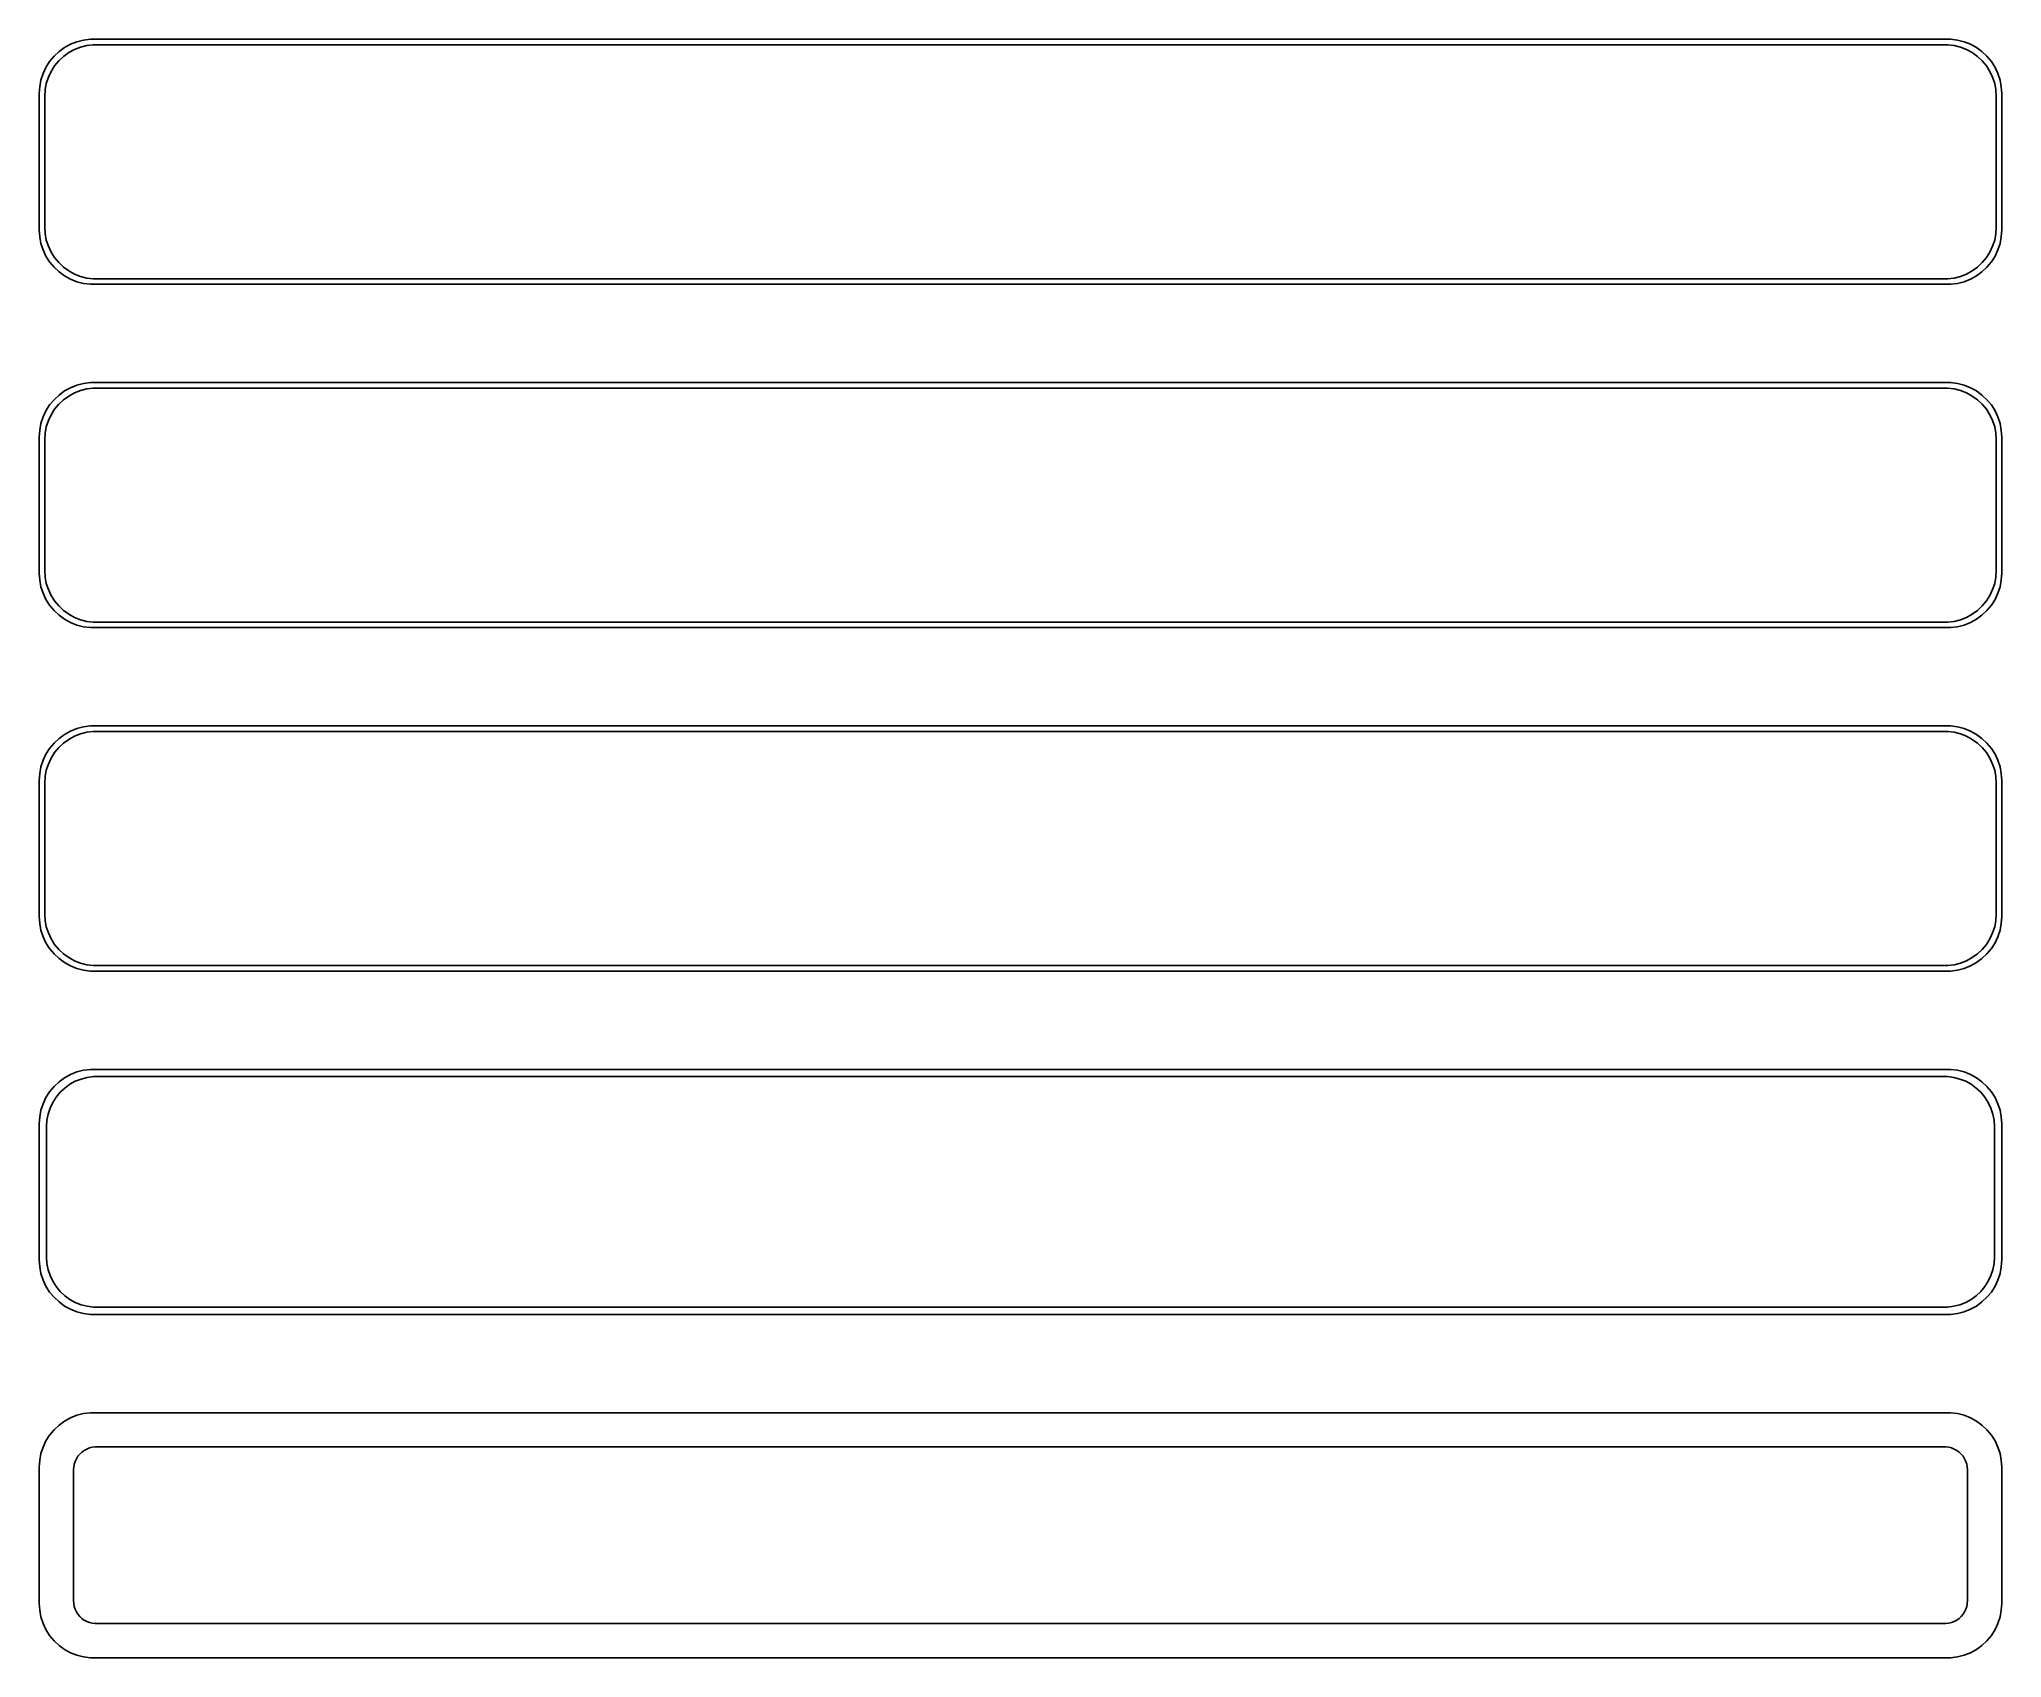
# Model space of a CAD drawing. Header units: metres. Extents: x -90 to 90, y 146 to 295.
import ezdxf

# ---------------------------------------------------------------- set-up
doc = ezdxf.new("R2010")
doc.units = ezdxf.units.M

msp = doc.modelspace()

# ---------------------------------------------------------------- linework, layer by layer
for p, q in [((-88.1871, 293.603), (-88.6448, 293.173)), ((-87.6791, 293.972), (-88.1871, 293.603)), ((-87.7778, 293.16), (-87.2952, 293.511)), ((-87.1289, 294.274), (-87.6791, 293.972)), ((-87.2952, 293.511), (-86.7724, 293.798)), ((-86.5451, 294.505), (-87.1289, 294.274)), ((-86.7724, 293.798), (-86.2178, 294.018)), ((-85.9369, 294.661), (-86.5451, 294.505)), ((-86.2178, 294.018), (-85.6401, 294.166)), ((-85.3139, 294.74), (-85.9369, 294.661)), ((-85.6401, 294.166), (-85.0482, 294.241)), ((85.3139, 294.74), (-85.3139, 294.74)), ((-85.0482, 294.241), (85.0482, 294.241)), ((85.0482, 294.241), (85.6401, 294.166)), ((85.9369, 294.661), (85.3139, 294.74)), ((85.6401, 294.166), (86.2178, 294.018)), ((86.5451, 294.505), (85.9369, 294.661)), ((86.2178, 294.018), (86.7724, 293.798)), ((87.1289, 294.274), (86.5451, 294.505)), ((86.7724, 293.798), (87.2952, 293.511)), ((87.6791, 293.972), (87.1289, 294.274)), ((87.2952, 293.511), (87.7778, 293.16)), ((88.1871, 293.603), (87.6791, 293.972)), ((88.6448, 293.173), (88.1871, 293.603)), ((-89.3815, 292.159), (-89.6489, 291.591)), ((-89.0451, 292.689), (-89.3815, 292.159)), ((-89.1664, 291.249), (-88.9125, 291.788)), ((-88.6448, 293.173), (-89.0451, 292.689)), ((-88.9125, 291.788), (-88.5928, 292.292)), ((-88.5928, 292.292), (-88.2126, 292.752)), ((-88.2126, 292.752), (-87.7778, 293.16)), ((87.7778, 293.16), (88.2126, 292.752)), ((88.2126, 292.752), (88.5928, 292.292)), ((88.5928, 292.292), (88.9125, 291.788)), ((89.0451, 292.689), (88.6448, 293.173)), ((88.9125, 291.788), (89.1664, 291.249)), ((89.3815, 292.159), (89.0451, 292.689)), ((89.6489, 291.591), (89.3815, 292.159)), ((-89.9606, 290.377), (-90, 289.75)), ((-89.8429, 290.993), (-89.9606, 290.377)), ((-89.6489, 291.591), (-89.8429, 290.993)), ((-89.5, 289.5), (-89.4625, 290.095)), ((-89.4625, 290.095), (-89.3508, 290.681)), ((-89.3508, 290.681), (-89.1664, 291.249)), ((89.1664, 291.249), (89.3508, 290.681)), ((89.3508, 290.681), (89.4625, 290.095)), ((89.4625, 290.095), (89.5, 289.5)), ((89.8429, 290.993), (89.6489, 291.591)), ((89.9606, 290.377), (89.8429, 290.993)), ((90, 289.75), (89.9606, 290.377)), ((-90, 289.75), (-90, 277.25)), ((-89.5, 277.5), (-89.5, 289.5)), ((89.5, 289.5), (89.5, 277.5)), ((90, 277.25), (90, 289.75)), ((-90, 277.25), (-89.9606, 276.623)), ((-89.4625, 276.905), (-89.5, 277.5)), ((89.5, 277.5), (89.4625, 276.905)), ((89.9606, 276.623), (90, 277.25)), ((-89.9606, 276.623), (-89.8429, 276.007)), ((-89.8429, 276.007), (-89.6489, 275.409)), ((-89.6489, 275.409), (-89.3815, 274.841)), ((-89.3508, 276.319), (-89.4625, 276.905)), ((-89.1664, 275.751), (-89.3508, 276.319)), ((-88.9125, 275.212), (-89.1664, 275.751)), ((89.1664, 275.751), (88.9125, 275.212)), ((89.3508, 276.319), (89.1664, 275.751)), ((89.4625, 276.905), (89.3508, 276.319)), ((89.3815, 274.841), (89.6489, 275.409)), ((89.6489, 275.409), (89.8429, 276.007)), ((89.8429, 276.007), (89.9606, 276.623)), ((-89.3815, 274.841), (-89.0451, 274.311)), ((-89.0451, 274.311), (-88.6448, 273.827)), ((-88.5928, 274.708), (-88.9125, 275.212)), ((-88.6448, 273.827), (-88.1871, 273.397)), ((-88.2126, 274.248), (-88.5928, 274.708)), ((-87.7778, 273.84), (-88.2126, 274.248)), ((-87.2952, 273.489), (-87.7778, 273.84)), ((87.7778, 273.84), (87.2952, 273.489)), ((88.2126, 274.248), (87.7778, 273.84)), ((88.1871, 273.397), (88.6448, 273.827)), ((88.5928, 274.708), (88.2126, 274.248)), ((88.9125, 275.212), (88.5928, 274.708)), ((88.6448, 273.827), (89.0451, 274.311)), ((89.0451, 274.311), (89.3815, 274.841)), ((-88.1871, 273.397), (-87.6791, 273.028)), ((-87.6791, 273.028), (-87.1289, 272.726)), ((-86.7724, 273.202), (-87.2952, 273.489)), ((-87.1289, 272.726), (-86.5451, 272.495)), ((-86.2178, 272.982), (-86.7724, 273.202)), ((-86.5451, 272.495), (-85.9369, 272.339)), ((-85.6401, 272.834), (-86.2178, 272.982)), ((-85.9369, 272.339), (-85.3139, 272.26)), ((-85.0482, 272.759), (-85.6401, 272.834)), ((-85.3139, 272.26), (85.3139, 272.26)), ((85.0482, 272.759), (-85.0482, 272.759)), ((85.6401, 272.834), (85.0482, 272.759)), ((85.3139, 272.26), (85.9369, 272.339)), ((86.2178, 272.982), (85.6401, 272.834)), ((85.9369, 272.339), (86.5451, 272.495)), ((86.7724, 273.202), (86.2178, 272.982)), ((86.5451, 272.495), (87.1289, 272.726)), ((87.2952, 273.489), (86.7724, 273.202)), ((87.1289, 272.726), (87.6791, 273.028)), ((87.6791, 273.028), (88.1871, 273.397)), ((-86.5451, 263.005), (-87.1289, 262.774)), ((-85.9369, 263.161), (-86.5451, 263.005)), ((-85.3139, 263.24), (-85.9369, 263.161)), ((85.3139, 263.24), (-85.3139, 263.24)), ((85.9369, 263.161), (85.3139, 263.24)), ((86.5451, 263.005), (85.9369, 263.161)), ((87.1289, 262.774), (86.5451, 263.005)), ((-89.0451, 261.189), (-89.3815, 260.659)), ((-88.6448, 261.673), (-89.0451, 261.189)), ((-88.1871, 262.103), (-88.6448, 261.673)), ((-88.5928, 260.792), (-88.2126, 261.252)), ((-88.2126, 261.252), (-87.7778, 261.66)), ((-87.6791, 262.472), (-88.1871, 262.103)), ((-87.7778, 261.66), (-87.2952, 262.011)), ((-87.1289, 262.774), (-87.6791, 262.472)), ((-87.2952, 262.011), (-86.7724, 262.298)), ((-86.7724, 262.298), (-86.2178, 262.518)), ((-86.2178, 262.518), (-85.6401, 262.666)), ((-85.6401, 262.666), (-85.0482, 262.741)), ((-85.0482, 262.741), (85.0482, 262.741)), ((85.0482, 262.741), (85.6401, 262.666)), ((85.6401, 262.666), (86.2178, 262.518)), ((86.2178, 262.518), (86.7724, 262.298)), ((86.7724, 262.298), (87.2952, 262.011)), ((87.6791, 262.472), (87.1289, 262.774)), ((87.2952, 262.011), (87.7778, 261.66)), ((88.1871, 262.103), (87.6791, 262.472)), ((87.7778, 261.66), (88.2126, 261.252)), ((88.6448, 261.673), (88.1871, 262.103)), ((88.2126, 261.252), (88.5928, 260.792)), ((89.0451, 261.189), (88.6448, 261.673)), ((89.3815, 260.659), (89.0451, 261.189)), ((-89.8429, 259.493), (-89.9606, 258.877)), ((-89.6489, 260.091), (-89.8429, 259.493)), ((-89.3815, 260.659), (-89.6489, 260.091)), ((-89.3508, 259.181), (-89.1664, 259.749)), ((-89.1664, 259.749), (-88.9125, 260.288)), ((-88.9125, 260.288), (-88.5928, 260.792)), ((88.5928, 260.792), (88.9125, 260.288)), ((88.9125, 260.288), (89.1664, 259.749)), ((89.1664, 259.749), (89.3508, 259.181)), ((89.6489, 260.091), (89.3815, 260.659)), ((89.8429, 259.493), (89.6489, 260.091)), ((89.9606, 258.877), (89.8429, 259.493)), ((-89.9606, 258.877), (-90, 258.25)), ((-90, 258.25), (-90, 245.75)), ((-89.5, 258), (-89.4625, 258.595)), ((-89.5, 246), (-89.5, 258)), ((-89.4625, 258.595), (-89.3508, 259.181)), ((89.3508, 259.181), (89.4625, 258.595)), ((89.4625, 258.595), (89.5, 258)), ((89.5, 258), (89.5, 246)), ((90, 258.25), (89.9606, 258.877)), ((90, 245.75), (90, 258.25)), ((-90, 245.75), (-89.9606, 245.123)), ((-89.9606, 245.123), (-89.8429, 244.507)), ((-89.4625, 245.405), (-89.5, 246)), ((-89.3508, 244.819), (-89.4625, 245.405)), ((-89.1664, 244.251), (-89.3508, 244.819)), ((89.3508, 244.819), (89.1664, 244.251)), ((89.4625, 245.405), (89.3508, 244.819)), ((89.5, 246), (89.4625, 245.405)), ((89.8429, 244.507), (89.9606, 245.123)), ((89.9606, 245.123), (90, 245.75)), ((-89.8429, 244.507), (-89.6489, 243.909)), ((-89.6489, 243.909), (-89.3815, 243.341)), ((-89.3815, 243.341), (-89.0451, 242.811)), ((-88.9125, 243.712), (-89.1664, 244.251)), ((-88.5928, 243.208), (-88.9125, 243.712)), ((-88.2126, 242.748), (-88.5928, 243.208)), ((88.5928, 243.208), (88.2126, 242.748)), ((88.9125, 243.712), (88.5928, 243.208)), ((89.1664, 244.251), (88.9125, 243.712)), ((89.0451, 242.811), (89.3815, 243.341)), ((89.3815, 243.341), (89.6489, 243.909)), ((89.6489, 243.909), (89.8429, 244.507)), ((-89.0451, 242.811), (-88.6448, 242.327)), ((-88.6448, 242.327), (-88.1871, 241.897)), ((-87.7778, 242.34), (-88.2126, 242.748)), ((-88.1871, 241.897), (-87.6791, 241.528)), ((-87.2952, 241.989), (-87.7778, 242.34)), ((-87.6791, 241.528), (-87.1289, 241.226)), ((-86.7724, 241.702), (-87.2952, 241.989)), ((-87.1289, 241.226), (-86.5451, 240.995)), ((-86.2178, 241.482), (-86.7724, 241.702)), ((-85.6401, 241.334), (-86.2178, 241.482)), ((-85.0482, 241.259), (-85.6401, 241.334)), ((85.0482, 241.259), (-85.0482, 241.259)), ((85.6401, 241.334), (85.0482, 241.259)), ((86.2178, 241.482), (85.6401, 241.334)), ((86.7724, 241.702), (86.2178, 241.482)), ((86.5451, 240.995), (87.1289, 241.226)), ((87.2952, 241.989), (86.7724, 241.702)), ((87.1289, 241.226), (87.6791, 241.528)), ((87.7778, 242.34), (87.2952, 241.989)), ((87.6791, 241.528), (88.1871, 241.897)), ((88.2126, 242.748), (87.7778, 242.34)), ((88.1871, 241.897), (88.6448, 242.327)), ((88.6448, 242.327), (89.0451, 242.811)), ((-86.5451, 240.995), (-85.9369, 240.839)), ((-85.9369, 240.839), (-85.3139, 240.76)), ((-85.3139, 240.76), (85.3139, 240.76)), ((85.3139, 240.76), (85.9369, 240.839)), ((85.9369, 240.839), (86.5451, 240.995)), ((-88.1871, 230.603), (-88.6448, 230.173)), ((-87.6791, 230.972), (-88.1871, 230.603)), ((-87.7778, 230.16), (-87.2952, 230.511)), ((-87.1289, 231.274), (-87.6791, 230.972)), ((-87.2952, 230.511), (-86.7724, 230.798)), ((-86.5451, 231.505), (-87.1289, 231.274)), ((-86.7724, 230.798), (-86.2178, 231.018)), ((-85.9369, 231.661), (-86.5451, 231.505)), ((-86.2178, 231.018), (-85.6401, 231.166)), ((-85.3139, 231.74), (-85.9369, 231.661)), ((-85.6401, 231.166), (-85.0482, 231.241)), ((85.3139, 231.74), (-85.3139, 231.74)), ((-85.0482, 231.241), (85.0482, 231.241)), ((85.0482, 231.241), (85.6401, 231.166)), ((85.9369, 231.661), (85.3139, 231.74)), ((85.6401, 231.166), (86.2178, 231.018)), ((86.5451, 231.505), (85.9369, 231.661)), ((86.2178, 231.018), (86.7724, 230.798)), ((87.1289, 231.274), (86.5451, 231.505)), ((86.7724, 230.798), (87.2952, 230.511)), ((87.6791, 230.972), (87.1289, 231.274)), ((87.2952, 230.511), (87.7778, 230.16)), ((88.1871, 230.603), (87.6791, 230.972)), ((88.6448, 230.173), (88.1871, 230.603)), ((-89.3815, 229.159), (-89.6489, 228.591)), ((-89.0451, 229.689), (-89.3815, 229.159)), ((-89.1664, 228.249), (-88.9125, 228.788)), ((-88.6448, 230.173), (-89.0451, 229.689)), ((-88.9125, 228.788), (-88.5928, 229.292)), ((-88.5928, 229.292), (-88.2126, 229.752)), ((-88.2126, 229.752), (-87.7778, 230.16)), ((87.7778, 230.16), (88.2126, 229.752)), ((88.2126, 229.752), (88.5928, 229.292)), ((88.5928, 229.292), (88.9125, 228.788)), ((89.0451, 229.689), (88.6448, 230.173)), ((88.9125, 228.788), (89.1664, 228.249)), ((89.3815, 229.159), (89.0451, 229.689)), ((89.6489, 228.591), (89.3815, 229.159)), ((-89.9606, 227.377), (-90, 226.75)), ((-89.8429, 227.993), (-89.9606, 227.377)), ((-89.6489, 228.591), (-89.8429, 227.993)), ((-89.5, 226.5), (-89.4625, 227.095)), ((-89.4625, 227.095), (-89.3508, 227.681)), ((-89.3508, 227.681), (-89.1664, 228.249)), ((89.1664, 228.249), (89.3508, 227.681)), ((89.3508, 227.681), (89.4625, 227.095)), ((89.4625, 227.095), (89.5, 226.5)), ((89.8429, 227.993), (89.6489, 228.591)), ((89.9606, 227.377), (89.8429, 227.993)), ((90, 226.75), (89.9606, 227.377)), ((-90, 226.75), (-90, 214.25)), ((-89.5, 214.5), (-89.5, 226.5)), ((89.5, 226.5), (89.5, 214.5)), ((90, 214.25), (90, 226.75)), ((-90, 214.25), (-89.9606, 213.623)), ((-89.4625, 213.905), (-89.5, 214.5)), ((89.5, 214.5), (89.4625, 213.905)), ((89.9606, 213.623), (90, 214.25)), ((-89.9606, 213.623), (-89.8429, 213.007)), ((-89.8429, 213.007), (-89.6489, 212.409)), ((-89.6489, 212.409), (-89.3815, 211.841)), ((-89.3508, 213.319), (-89.4625, 213.905)), ((-89.1664, 212.751), (-89.3508, 213.319)), ((-88.9125, 212.212), (-89.1664, 212.751)), ((89.1664, 212.751), (88.9125, 212.212)), ((89.3508, 213.319), (89.1664, 212.751)), ((89.4625, 213.905), (89.3508, 213.319)), ((89.3815, 211.841), (89.6489, 212.409)), ((89.6489, 212.409), (89.8429, 213.007)), ((89.8429, 213.007), (89.9606, 213.623)), ((-89.3815, 211.841), (-89.0451, 211.311)), ((-89.0451, 211.311), (-88.6448, 210.827)), ((-88.5928, 211.708), (-88.9125, 212.212)), ((-88.6448, 210.827), (-88.1871, 210.397)), ((-88.2126, 211.248), (-88.5928, 211.708)), ((-87.7778, 210.84), (-88.2126, 211.248)), ((-87.2952, 210.489), (-87.7778, 210.84)), ((87.7778, 210.84), (87.2952, 210.489)), ((88.2126, 211.248), (87.7778, 210.84)), ((88.1871, 210.397), (88.6448, 210.827)), ((88.5928, 211.708), (88.2126, 211.248)), ((88.9125, 212.212), (88.5928, 211.708)), ((88.6448, 210.827), (89.0451, 211.311)), ((89.0451, 211.311), (89.3815, 211.841)), ((-88.1871, 210.397), (-87.6791, 210.028)), ((-87.6791, 210.028), (-87.1289, 209.726)), ((-86.7724, 210.202), (-87.2952, 210.489)), ((-87.1289, 209.726), (-86.5451, 209.495)), ((-86.2178, 209.982), (-86.7724, 210.202)), ((-86.5451, 209.495), (-85.9369, 209.339)), ((-85.6401, 209.834), (-86.2178, 209.982)), ((-85.9369, 209.339), (-85.3139, 209.26)), ((-85.0482, 209.759), (-85.6401, 209.834)), ((-85.3139, 209.26), (85.3139, 209.26)), ((85.0482, 209.759), (-85.0482, 209.759)), ((85.6401, 209.834), (85.0482, 209.759)), ((85.3139, 209.26), (85.9369, 209.339)), ((86.2178, 209.982), (85.6401, 209.834)), ((85.9369, 209.339), (86.5451, 209.495)), ((86.7724, 210.202), (86.2178, 209.982)), ((86.5451, 209.495), (87.1289, 209.726)), ((87.2952, 210.489), (86.7724, 210.202)), ((87.1289, 209.726), (87.6791, 210.028)), ((87.6791, 210.028), (88.1871, 210.397)), ((-86.5451, 200.005), (-87.1289, 199.774)), ((-85.9369, 200.161), (-86.5451, 200.005)), ((-85.3139, 200.24), (-85.9369, 200.161)), ((85.3139, 200.24), (-85.3139, 200.24)), ((85.9369, 200.161), (85.3139, 200.24)), ((86.5451, 200.005), (85.9369, 200.161)), ((87.1289, 199.774), (86.5451, 200.005)), ((-89.0451, 198.189), (-89.3815, 197.659)), ((-88.6448, 198.673), (-89.0451, 198.189)), ((-88.1871, 199.103), (-88.6448, 198.673)), ((-88.454, 197.691), (-88.0875, 198.134)), ((-87.6791, 199.472), (-88.1871, 199.103)), ((-88.0875, 198.134), (-87.6684, 198.528)), ((-87.1289, 199.774), (-87.6791, 199.472)), ((-87.6684, 198.528), (-87.2032, 198.866)), ((-87.2032, 198.866), (-86.6994, 199.143)), ((-86.6994, 199.143), (-86.1648, 199.354)), ((-86.1648, 199.354), (-85.6079, 199.497)), ((-85.6079, 199.497), (-85.0375, 199.569)), ((-85.0375, 199.569), (85.0375, 199.569)), ((85.0375, 199.569), (85.6079, 199.497)), ((85.6079, 199.497), (86.1648, 199.354)), ((86.1648, 199.354), (86.6994, 199.143)), ((86.6994, 199.143), (87.2032, 198.866)), ((87.6791, 199.472), (87.1289, 199.774)), ((87.2032, 198.866), (87.6684, 198.528)), ((87.6684, 198.528), (88.0875, 198.134)), ((88.1871, 199.103), (87.6791, 199.472)), ((88.0875, 198.134), (88.454, 197.691)), ((88.6448, 198.673), (88.1871, 199.103)), ((89.0451, 198.189), (88.6448, 198.673)), ((89.3815, 197.659), (89.0451, 198.189)), ((-89.8429, 196.493), (-89.9606, 195.877)), ((-89.6489, 197.091), (-89.8429, 196.493)), ((-89.3815, 197.659), (-89.6489, 197.091)), ((-89.1846, 196.139), (-89.0069, 196.685)), ((-89.0069, 196.685), (-88.7621, 197.206)), ((-88.7621, 197.206), (-88.454, 197.691)), ((88.454, 197.691), (88.7621, 197.206)), ((88.7621, 197.206), (89.0069, 196.685)), ((89.0069, 196.685), (89.1846, 196.139)), ((89.6489, 197.091), (89.3815, 197.659)), ((89.8429, 196.493), (89.6489, 197.091)), ((89.9606, 195.877), (89.8429, 196.493)), ((-89.9606, 195.877), (-90, 195.25)), ((-90, 195.25), (-90, 182.75)), ((-89.3284, 195), (-89.2923, 195.574)), ((-89.3284, 183), (-89.3284, 195)), ((-89.2923, 195.574), (-89.1846, 196.139)), ((89.1846, 196.139), (89.2923, 195.574)), ((89.2923, 195.574), (89.3284, 195)), ((89.3284, 195), (89.3284, 183)), ((90, 195.25), (89.9606, 195.877)), ((90, 182.75), (90, 195.25)), ((-90, 182.75), (-89.9606, 182.123)), ((-89.9606, 182.123), (-89.8429, 181.507)), ((-89.2923, 182.426), (-89.3284, 183)), ((-89.1846, 181.861), (-89.2923, 182.426)), ((-89.0069, 181.315), (-89.1846, 181.861)), ((89.1846, 181.861), (89.0069, 181.315)), ((89.2923, 182.426), (89.1846, 181.861)), ((89.3284, 183), (89.2923, 182.426)), ((89.8429, 181.507), (89.9606, 182.123)), ((89.9606, 182.123), (90, 182.75)), ((-89.8429, 181.507), (-89.6489, 180.909)), ((-89.6489, 180.909), (-89.3815, 180.341)), ((-89.3815, 180.341), (-89.0451, 179.811)), ((-88.7621, 180.794), (-89.0069, 181.315)), ((-88.454, 180.309), (-88.7621, 180.794)), ((-88.0875, 179.866), (-88.454, 180.309)), ((88.454, 180.309), (88.0875, 179.866)), ((88.7621, 180.794), (88.454, 180.309)), ((89.0069, 181.315), (88.7621, 180.794)), ((89.0451, 179.811), (89.3815, 180.341)), ((89.3815, 180.341), (89.6489, 180.909)), ((89.6489, 180.909), (89.8429, 181.507)), ((-89.0451, 179.811), (-88.6448, 179.327)), ((-88.6448, 179.327), (-88.1871, 178.897)), ((-88.1871, 178.897), (-87.6791, 178.528)), ((-87.6684, 179.472), (-88.0875, 179.866)), ((-87.6791, 178.528), (-87.1289, 178.226)), ((-87.2032, 179.134), (-87.6684, 179.472)), ((-86.6994, 178.857), (-87.2032, 179.134)), ((-87.1289, 178.226), (-86.5451, 177.995)), ((-86.1648, 178.646), (-86.6994, 178.857)), ((-85.6079, 178.503), (-86.1648, 178.646)), ((-85.0375, 178.431), (-85.6079, 178.503)), ((85.0375, 178.431), (-85.0375, 178.431)), ((85.6079, 178.503), (85.0375, 178.431)), ((86.1648, 178.646), (85.6079, 178.503)), ((86.6994, 178.857), (86.1648, 178.646)), ((86.5451, 177.995), (87.1289, 178.226)), ((87.2032, 179.134), (86.6994, 178.857)), ((87.1289, 178.226), (87.6791, 178.528)), ((87.6684, 179.472), (87.2032, 179.134)), ((88.0875, 179.866), (87.6684, 179.472)), ((87.6791, 178.528), (88.1871, 178.897)), ((88.1871, 178.897), (88.6448, 179.327)), ((88.6448, 179.327), (89.0451, 179.811)), ((-86.5451, 177.995), (-85.9369, 177.839)), ((-85.9369, 177.839), (-85.3139, 177.76)), ((-85.3139, 177.76), (85.3139, 177.76)), ((85.3139, 177.76), (85.9369, 177.839)), ((85.9369, 177.839), (86.5451, 177.995)), ((-88.1871, 167.603), (-88.6448, 167.173)), ((-87.6791, 167.972), (-88.1871, 167.603)), ((-87.1289, 168.274), (-87.6791, 167.972)), ((-86.5451, 168.505), (-87.1289, 168.274)), ((-85.9369, 168.661), (-86.5451, 168.505)), ((-85.3139, 168.74), (-85.9369, 168.661)), ((85.3139, 168.74), (-85.3139, 168.74)), ((85.9369, 168.661), (85.3139, 168.74)), ((86.5451, 168.505), (85.9369, 168.661)), ((87.1289, 168.274), (86.5451, 168.505)), ((87.6791, 167.972), (87.1289, 168.274)), ((88.1871, 167.603), (87.6791, 167.972)), ((88.6448, 167.173), (88.1871, 167.603)), ((-89.3815, 166.159), (-89.6489, 165.591)), ((-89.0451, 166.689), (-89.3815, 166.159)), ((-88.6448, 167.173), (-89.0451, 166.689)), ((-85.1453, 165.572), (-84.8825, 165.605)), ((-84.8825, 165.605), (84.8825, 165.605)), ((84.8825, 165.605), (85.1453, 165.572)), ((89.0451, 166.689), (88.6448, 167.173)), ((89.3815, 166.159), (89.0451, 166.689)), ((89.6489, 165.591), (89.3815, 166.159)), ((-89.9606, 164.377), (-90, 163.75)), ((-89.8429, 164.993), (-89.9606, 164.377)), ((-89.6489, 165.591), (-89.8429, 164.993)), ((-86.843, 163.764), (-86.7934, 164.025)), ((-86.7934, 164.025), (-86.7115, 164.277)), ((-86.7115, 164.277), (-86.5987, 164.516)), ((-86.5987, 164.516), (-86.4567, 164.74)), ((-86.4567, 164.74), (-86.2879, 164.944)), ((-86.2879, 164.944), (-86.0947, 165.125)), ((-86.0947, 165.125), (-85.8804, 165.281)), ((-85.8804, 165.281), (-85.6482, 165.409)), ((-85.6482, 165.409), (-85.4019, 165.506)), ((-85.4019, 165.506), (-85.1453, 165.572)), ((85.1453, 165.572), (85.4019, 165.506)), ((85.4019, 165.506), (85.6482, 165.409)), ((85.6482, 165.409), (85.8804, 165.281)), ((85.8804, 165.281), (86.0947, 165.125)), ((86.0947, 165.125), (86.2879, 164.944)), ((86.2879, 164.944), (86.4567, 164.74)), ((86.4567, 164.74), (86.5987, 164.516)), ((86.5987, 164.516), (86.7115, 164.277)), ((86.7115, 164.277), (86.7934, 164.025)), ((86.7934, 164.025), (86.843, 163.764)), ((89.8429, 164.993), (89.6489, 165.591)), ((89.9606, 164.377), (89.8429, 164.993)), ((90, 163.75), (89.9606, 164.377)), ((-90, 163.75), (-90, 151.25)), ((-86.8596, 163.5), (-86.843, 163.764)), ((-86.8596, 151.5), (-86.8596, 163.5)), ((86.843, 163.764), (86.8596, 163.5)), ((86.8596, 163.5), (86.8596, 151.5)), ((90, 151.25), (90, 163.75)), ((-90, 151.25), (-89.9606, 150.623)), ((-86.843, 151.236), (-86.8596, 151.5)), ((-86.7934, 150.975), (-86.843, 151.236)), ((86.843, 151.236), (86.7934, 150.975)), ((86.8596, 151.5), (86.843, 151.236)), ((89.9606, 150.623), (90, 151.25)), ((-89.9606, 150.623), (-89.8429, 150.007)), ((-89.8429, 150.007), (-89.6489, 149.409)), ((-89.6489, 149.409), (-89.3815, 148.841)), ((-86.7115, 150.723), (-86.7934, 150.975)), ((-86.5987, 150.484), (-86.7115, 150.723)), ((-86.4567, 150.26), (-86.5987, 150.484)), ((-86.2879, 150.056), (-86.4567, 150.26)), ((-86.0947, 149.875), (-86.2879, 150.056)), ((-85.8804, 149.719), (-86.0947, 149.875)), ((-85.6482, 149.591), (-85.8804, 149.719)), ((-85.4019, 149.494), (-85.6482, 149.591)), ((-85.1453, 149.428), (-85.4019, 149.494)), ((-84.8825, 149.395), (-85.1453, 149.428)), ((85.1453, 149.428), (84.8825, 149.395)), ((85.4019, 149.494), (85.1453, 149.428)), ((85.6482, 149.591), (85.4019, 149.494)), ((85.8804, 149.719), (85.6482, 149.591)), ((86.0947, 149.875), (85.8804, 149.719)), ((86.2879, 150.056), (86.0947, 149.875)), ((86.4567, 150.26), (86.2879, 150.056)), ((86.5987, 150.484), (86.4567, 150.26)), ((86.7115, 150.723), (86.5987, 150.484)), ((86.7934, 150.975), (86.7115, 150.723)), ((89.3815, 148.841), (89.6489, 149.409)), ((89.6489, 149.409), (89.8429, 150.007)), ((89.8429, 150.007), (89.9606, 150.623)), ((-89.3815, 148.841), (-89.0451, 148.311)), ((-89.0451, 148.311), (-88.6448, 147.827)), ((-88.6448, 147.827), (-88.1871, 147.397)), ((84.8825, 149.395), (-84.8825, 149.395)), ((88.1871, 147.397), (88.6448, 147.827)), ((88.6448, 147.827), (89.0451, 148.311)), ((89.0451, 148.311), (89.3815, 148.841)), ((-88.1871, 147.397), (-87.6791, 147.028)), ((-87.6791, 147.028), (-87.1289, 146.726)), ((-87.1289, 146.726), (-86.5451, 146.495)), ((-86.5451, 146.495), (-85.9369, 146.339)), ((-85.9369, 146.339), (-85.3139, 146.26)), ((-85.3139, 146.26), (85.3139, 146.26)), ((85.3139, 146.26), (85.9369, 146.339)), ((85.9369, 146.339), (86.5451, 146.495)), ((86.5451, 146.495), (87.1289, 146.726)), ((87.1289, 146.726), (87.6791, 147.028)), ((87.6791, 147.028), (88.1871, 147.397))]:
    msp.add_line(p, q)

doc.saveas('drawing.dxf')
